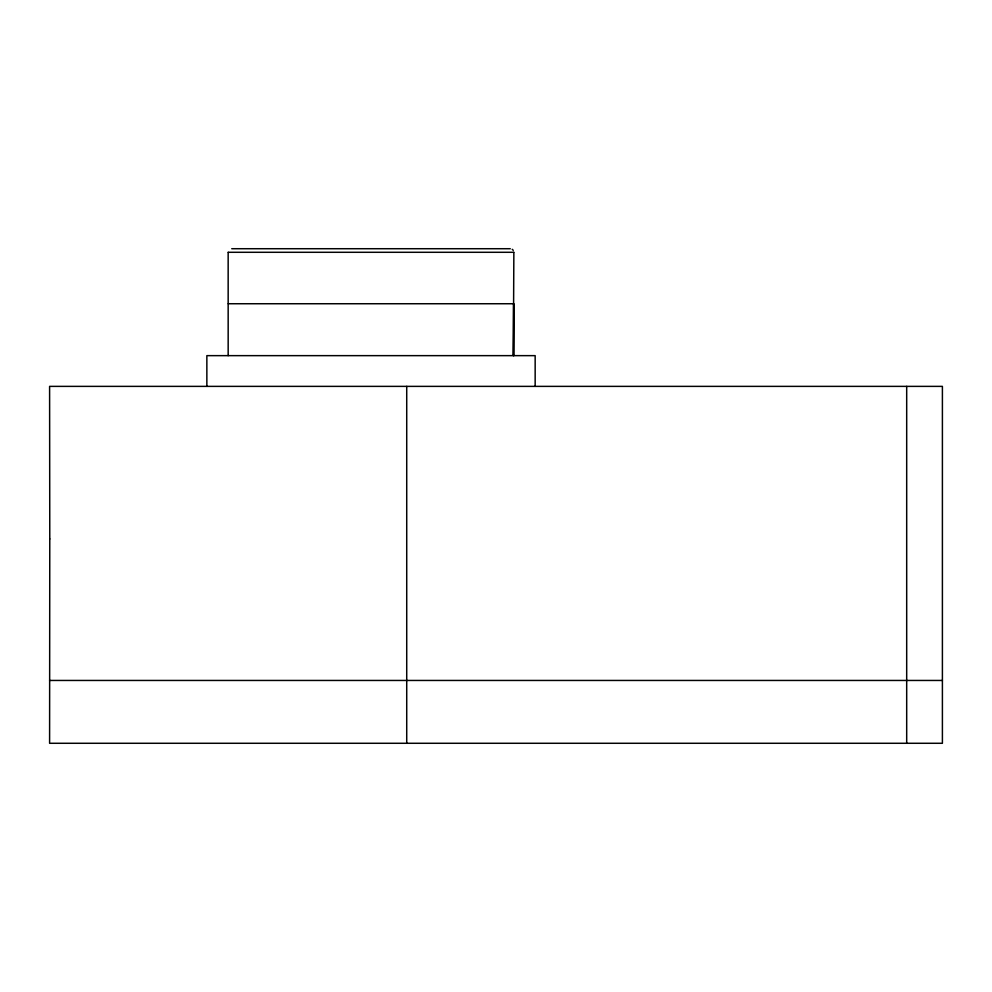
<?xml version="1.0" encoding="UTF-8"?>
<svg xmlns="http://www.w3.org/2000/svg" width="992" height="992" viewBox="0 0 992 992"><rect width="100%" height="100%" fill="white"/><g stroke="black" fill="none" stroke-linecap="round" stroke-linejoin="round"><path stroke-width="1.49" d="M228.172 355.644L228.16 252.29M228.259 303.738L513.707 303.738L513.348 355.644L513.856 252.29M231.744 248.719L510.272 248.719M228.309 252.29L513.707 252.29M49.6 680.45L942.4 680.45M512.232 249.302L513.261 250.344M513.62 303.738L513.844 355.644M906.688 386.372L906.688 743.281M535.159 386.372L535.159 355.644L206.857 355.644L206.857 386.372M406.72 386.372L406.72 743.281M49.774 538.941L49.6 743.281L942.4 743.281L942.4 386.372L49.6 386.372L49.774 538.941"/></g></svg>
